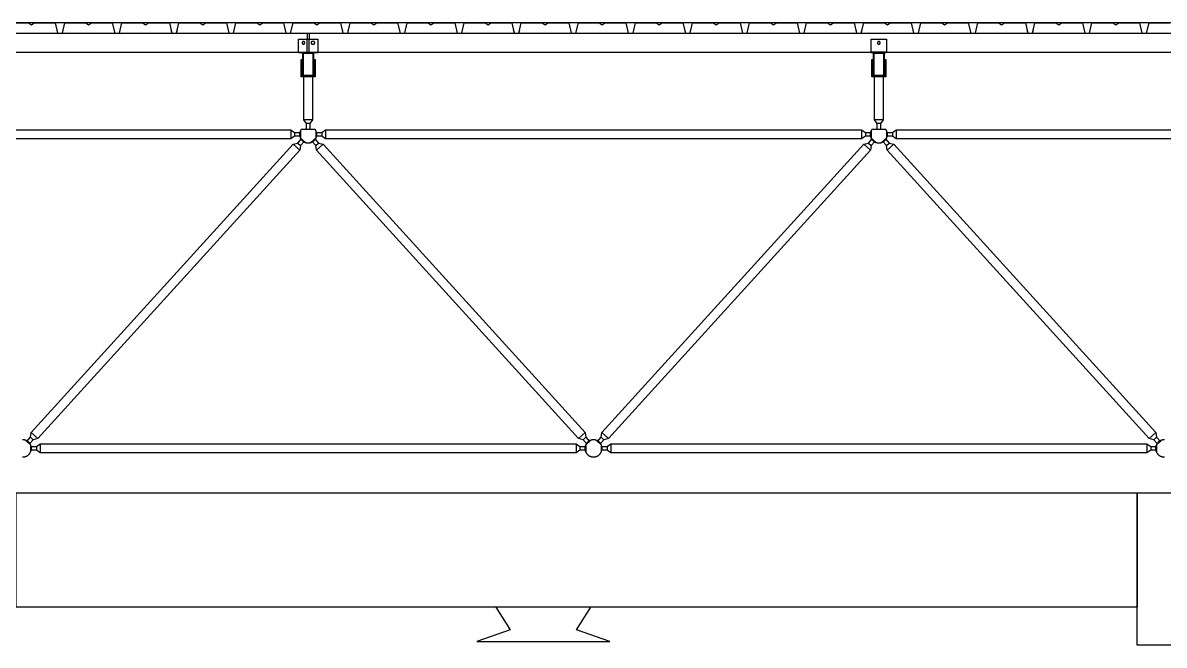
# Model space of a CAD drawing. Header units: centimetres. Extents: x 26200 to 152500, y -600 to 9300.
# Drawn here: x 138765 to 139365, y 1720 to 2047 of the extents above; entities that cross this region are included whole.
import ezdxf

# ---------------------------------------------------------------- set-up
doc = ezdxf.new("R2010")
doc.units = ezdxf.units.CM
doc.layers.add('ROTAS-KESIT-KANAL-UFLEME', color=20, linetype='Continuous')
doc.layers.add('ROTAS-MIMARI-KESIT', color=8, linetype='Continuous')

msp = doc.modelspace()

# ---------------------------------------------------------------- linework, layer by layer
at = {"layer": 'ROTAS-KESIT-KANAL-UFLEME'}
for points in [[(138761.2, 1800), (139350.43, 1800), (139350.43, 1740), (138761.2, 1740)], [(139350.43, 1800), (139972.3, 1800), (139972.3, 1720), (139350.43, 1720)]]:
    msp.add_lwpolyline(points, close=True, dxfattribs=at)
msp.add_lwpolyline([(139013.31, 1740), (139020.81, 1728), (139003.31, 1722), (139073.31, 1722), (139055.81, 1728), (139063.31, 1740)], dxfattribs=at)
at = {"layer": 'ROTAS-MIMARI-KESIT'}
for points in [[(147194.7, 2046.99), (129122.2, 2046.99)], [(138756.74, 2046.99), (138767.74, 2046.99), (138769.24, 2045.99), (138770.74, 2046.99), (138781.74, 2046.99), (138782.99, 2041.49), (138785.49, 2041.49), (138786.74, 2046.99), (138797.74, 2046.99), (138799.24, 2045.99), (138800.74, 2046.99), (138811.74, 2046.99), (138812.99, 2041.49), (138815.49, 2041.49), (138816.74, 2046.99), (138827.74, 2046.99), (138829.24, 2045.99), (138830.74, 2046.99), (138841.74, 2046.99), (138842.99, 2041.49), (138845.49, 2041.49), (138845.93, 2043.44)], [(138842.54, 2043.44), (138842.99, 2041.49), (138845.49, 2041.49), (138846.74, 2046.99), (138857.74, 2046.99), (138859.24, 2045.99), (138860.74, 2046.99), (138871.74, 2046.99), (138872.99, 2041.49), (138875.49, 2041.49), (138876.74, 2046.99), (138887.74, 2046.99), (138889.24, 2045.99), (138890.74, 2046.99), (138901.74, 2046.99), (138902.99, 2041.49), (138905.49, 2041.49), (138906.74, 2046.99), (138917.74, 2046.99), (138919.24, 2045.99), (138920.74, 2046.99), (138931.74, 2046.99), (138932.99, 2041.49), (138935.49, 2041.49), (138935.93, 2043.44)], [(138932.54, 2043.44), (138932.99, 2041.49), (138935.49, 2041.49), (138936.74, 2046.99), (138947.74, 2046.99), (138949.24, 2045.99), (138950.74, 2046.99), (138961.74, 2046.99), (138962.99, 2041.49), (138965.49, 2041.49), (138966.74, 2046.99), (138977.74, 2046.99), (138979.24, 2045.99), (138980.74, 2046.99), (138991.74, 2046.99), (138992.99, 2041.49), (138995.49, 2041.49), (138996.74, 2046.99), (139007.74, 2046.99), (139009.24, 2045.99), (139010.74, 2046.99), (139021.74, 2046.99), (139022.99, 2041.49), (139025.49, 2041.49), (139025.93, 2043.44)], [(139022.54, 2043.44), (139022.99, 2041.49), (139025.49, 2041.49), (139026.74, 2046.99), (139037.74, 2046.99), (139039.24, 2045.99), (139040.74, 2046.99), (139051.74, 2046.99), (139052.99, 2041.49), (139055.49, 2041.49), (139056.74, 2046.99), (139067.74, 2046.99), (139069.24, 2045.99), (139070.74, 2046.99), (139081.74, 2046.99), (139082.99, 2041.49), (139085.49, 2041.49), (139086.74, 2046.99), (139097.74, 2046.99), (139099.24, 2045.99), (139100.74, 2046.99), (139111.74, 2046.99), (139112.99, 2041.49), (139115.49, 2041.49), (139115.93, 2043.44)], [(139112.54, 2043.44), (139112.99, 2041.49), (139115.49, 2041.49), (139116.74, 2046.99), (139127.74, 2046.99), (139129.24, 2045.99), (139130.74, 2046.99), (139141.74, 2046.99), (139142.99, 2041.49), (139145.49, 2041.49), (139146.74, 2046.99), (139157.74, 2046.99), (139159.24, 2045.99), (139160.74, 2046.99), (139171.74, 2046.99), (139172.99, 2041.49), (139175.49, 2041.49), (139176.74, 2046.99), (139187.74, 2046.99), (139189.24, 2045.99), (139190.74, 2046.99), (139201.74, 2046.99), (139202.99, 2041.49), (139205.49, 2041.49), (139205.93, 2043.44)], [(139202.54, 2043.44), (139202.99, 2041.49), (139205.49, 2041.49), (139206.74, 2046.99), (139217.74, 2046.99), (139219.24, 2045.99), (139220.74, 2046.99), (139231.74, 2046.99), (139232.99, 2041.49), (139235.49, 2041.49), (139236.74, 2046.99), (139247.74, 2046.99), (139249.24, 2045.99), (139250.74, 2046.99), (139261.74, 2046.99), (139262.99, 2041.49), (139265.49, 2041.49), (139266.74, 2046.99), (139277.74, 2046.99), (139279.24, 2045.99), (139280.74, 2046.99), (139291.74, 2046.99), (139292.99, 2041.49), (139295.49, 2041.49), (139295.93, 2043.44)], [(139292.54, 2043.44), (139292.99, 2041.49), (139295.49, 2041.49), (139296.74, 2046.99), (139307.74, 2046.99), (139309.24, 2045.99), (139310.74, 2046.99), (139321.74, 2046.99), (139322.99, 2041.49), (139325.49, 2041.49), (139326.74, 2046.99), (139337.74, 2046.99), (139339.24, 2045.99), (139340.74, 2046.99), (139351.74, 2046.99), (139352.99, 2041.49), (139355.49, 2041.49), (139356.74, 2046.99), (139367.74, 2046.99)], [(138119.7, 2041.49), (147187.2, 2041.49)], [(138914.2, 2041.49), (138914.2, 2038.49)], [(138915.2, 2041.49), (138915.2, 2038.49)], [(138914.2, 2031.49), (138914.2, 2038.49)], [(138915.2, 2031.49), (138915.2, 2038.49)], [(138916.9, 2037.19), (138916.88, 2037.19), (138916.87, 2037.19), (138916.85, 2037.18), (138916.83, 2037.18), (138916.82, 2037.18), (138916.8, 2037.18), (138916.79, 2037.18), (138916.77, 2037.17), (138916.75, 2037.17), (138916.74, 2037.17), (138916.72, 2037.16), (138916.7, 2037.16), (138916.69, 2037.15), (138916.67, 2037.15), (138916.66, 2037.14), (138916.64, 2037.14), (138916.62, 2037.13), (138916.61, 2037.12), (138916.59, 2037.12), (138916.58, 2037.11), (138916.56, 2037.1), (138916.54, 2037.09), (138916.53, 2037.08), (138916.51, 2037.07), (138916.5, 2037.06), (138916.48, 2037.05), (138916.47, 2037.04), (138916.46, 2037.03), (138916.44, 2037.02), (138916.43, 2037.01), (138916.42, 2036.99), (138916.4, 2036.98), (138916.39, 2036.97), (138916.38, 2036.96), (138916.37, 2036.94), (138916.35, 2036.93), (138916.34, 2036.91), (138916.33, 2036.9), (138916.32, 2036.88), (138916.31, 2036.87), (138916.3, 2036.85), (138916.29, 2036.84), (138916.28, 2036.82), (138916.28, 2036.81), (138916.27, 2036.79), (138916.26, 2036.78), (138916.25, 2036.76), (138916.25, 2036.74), (138916.24, 2036.73), (138916.23, 2036.71), (138916.23, 2036.7), (138916.22, 2036.68), (138916.22, 2036.66), (138916.22, 2036.65), (138916.21, 2036.63), (138916.21, 2036.61), (138916.21, 2036.6), (138916.2, 2036.58), (138916.2, 2036.57), (138916.2, 2036.55), (138916.2, 2036.53), (138916.2, 2036.52), (138916.2, 2036.5), (138916.2, 2036.49), (138916.2, 2036.47), (138916.2, 2036.46), (138916.2, 2036.44), (138916.2, 2036.42), (138916.2, 2036.41), (138916.2, 2036.39), (138916.21, 2036.38), (138916.21, 2036.36), (138916.21, 2036.34), (138916.22, 2036.33), (138916.22, 2036.31), (138916.22, 2036.29), (138916.23, 2036.28), (138916.23, 2036.26), (138916.24, 2036.25), (138916.25, 2036.23), (138916.25, 2036.21), (138916.26, 2036.2), (138916.27, 2036.18), (138916.28, 2036.16), (138916.28, 2036.15), (138916.29, 2036.13), (138916.3, 2036.12), (138916.31, 2036.1), (138916.32, 2036.09), (138916.33, 2036.07), (138916.34, 2036.06), (138916.35, 2036.05), (138916.37, 2036.03), (138916.38, 2036.02), (138916.39, 2036), (138916.4, 2035.99), (138916.42, 2035.98), (138916.43, 2035.97), (138916.44, 2035.95), (138916.46, 2035.94), (138916.47, 2035.93), (138916.48, 2035.92), (138916.5, 2035.91), (138916.51, 2035.9), (138916.53, 2035.89), (138916.54, 2035.88), (138916.56, 2035.87), (138916.58, 2035.86), (138916.59, 2035.86), (138916.61, 2035.85), (138916.62, 2035.84), (138916.64, 2035.84), (138916.66, 2035.83), (138916.67, 2035.82), (138916.69, 2035.82), (138916.7, 2035.81), (138916.72, 2035.81), (138916.74, 2035.81), (138916.75, 2035.8), (138916.77, 2035.8), (138916.79, 2035.8), (138916.8, 2035.79), (138916.82, 2035.79), (138916.83, 2035.79), (138916.85, 2035.79), (138916.87, 2035.79), (138916.88, 2035.79), (138916.9, 2035.79)], [(138917.5, 2037.19), (138916.9, 2037.19)], [(138917.5, 2035.79), (138916.9, 2035.79)], [(138917.5, 2035.79), (138917.51, 2035.79), (138917.53, 2035.79), (138917.54, 2035.79), (138917.56, 2035.79), (138917.58, 2035.79), (138917.59, 2035.79), (138917.61, 2035.8), (138917.62, 2035.8), (138917.64, 2035.8), (138917.66, 2035.81), (138917.67, 2035.81), (138917.69, 2035.81), (138917.71, 2035.82), (138917.72, 2035.82), (138917.74, 2035.83), (138917.76, 2035.84), (138917.77, 2035.84), (138917.79, 2035.85), (138917.8, 2035.86), (138917.82, 2035.86), (138917.83, 2035.87), (138917.85, 2035.88), (138917.87, 2035.89), (138917.88, 2035.9), (138917.9, 2035.91), (138917.91, 2035.92), (138917.92, 2035.93), (138917.94, 2035.94), (138917.95, 2035.95), (138917.97, 2035.97), (138917.98, 2035.98), (138917.99, 2035.99), (138918.01, 2036), (138918.02, 2036.02), (138918.03, 2036.03), (138918.04, 2036.05), (138918.05, 2036.06), (138918.06, 2036.07), (138918.07, 2036.09), (138918.08, 2036.1), (138918.09, 2036.12), (138918.1, 2036.13), (138918.11, 2036.15), (138918.12, 2036.16), (138918.13, 2036.18), (138918.13, 2036.2), (138918.14, 2036.21), (138918.15, 2036.23), (138918.15, 2036.25), (138918.16, 2036.26), (138918.17, 2036.28), (138918.17, 2036.29), (138918.17, 2036.31), (138918.18, 2036.33), (138918.18, 2036.34), (138918.19, 2036.36), (138918.19, 2036.38), (138918.19, 2036.39), (138918.19, 2036.41), (138918.19, 2036.42), (138918.2, 2036.44), (138918.2, 2036.46), (138918.2, 2036.47), (138918.2, 2036.49), (138918.2, 2036.5), (138918.2, 2036.52), (138918.2, 2036.53), (138918.19, 2036.55), (138918.19, 2036.57), (138918.19, 2036.58), (138918.19, 2036.6), (138918.19, 2036.61), (138918.18, 2036.63), (138918.18, 2036.65), (138918.17, 2036.66), (138918.17, 2036.68), (138918.17, 2036.7), (138918.16, 2036.71), (138918.15, 2036.73), (138918.15, 2036.74), (138918.14, 2036.76), (138918.13, 2036.78), (138918.13, 2036.79), (138918.12, 2036.81), (138918.11, 2036.82), (138918.1, 2036.84), (138918.09, 2036.85), (138918.08, 2036.87), (138918.07, 2036.88), (138918.06, 2036.9), (138918.05, 2036.91), (138918.04, 2036.93), (138918.03, 2036.94), (138918.02, 2036.96), (138918.01, 2036.97), (138917.99, 2036.98), (138917.98, 2036.99), (138917.97, 2037.01), (138917.95, 2037.02), (138917.94, 2037.03), (138917.92, 2037.04), (138917.91, 2037.05), (138917.9, 2037.06), (138917.88, 2037.07), (138917.87, 2037.08), (138917.85, 2037.09), (138917.83, 2037.1), (138917.82, 2037.11), (138917.8, 2037.12), (138917.79, 2037.12), (138917.77, 2037.13), (138917.76, 2037.14), (138917.74, 2037.14), (138917.72, 2037.15), (138917.71, 2037.15), (138917.69, 2037.16), (138917.67, 2037.16), (138917.66, 2037.17), (138917.64, 2037.17), (138917.62, 2037.17), (138917.61, 2037.18), (138917.59, 2037.18), (138917.58, 2037.18), (138917.56, 2037.18), (138917.54, 2037.18), (138917.53, 2037.19), (138917.51, 2037.19), (138917.5, 2037.19)], [(138119.7, 2031.49), (147187.2, 2031.49)], [(138909.7, 2031.49), (138919.7, 2031.49)], [(138917.7, 2019.19), (138917.7, 2031.19), (138911.7, 2031.19), (138911.7, 2019.19)], [(139218.7, 2031.49), (139210.7, 2031.49)], [(139217.7, 2019.19), (139217.7, 2031.19), (139211.7, 2031.19), (139211.7, 2019.19)], [(138911.1, 2025.89), (138911.6, 2025.89)], [(138911.1, 2024.49), (138911.6, 2024.49)], [(138917.8, 2025.89), (138918.3, 2025.89)], [(138917.8, 2024.49), (138918.3, 2024.49)], [(139211.1, 2025.89), (139211.6, 2025.89)], [(139211.1, 2024.49), (139211.6, 2024.49)], [(139217.8, 2025.89), (139218.3, 2025.89)], [(139217.8, 2024.49), (139218.3, 2024.49)], [(138912.28, 2018.69), (138912.28, 1996.09), (138913.7, 1994.09), (138913.7, 1991.09)], [(138915.7, 1991.09), (138915.7, 1994.09), (138917.11, 1996.09), (138917.11, 2018.69)], [(139212.28, 2018.69), (139212.28, 1996.09), (139213.7, 1994.09), (139213.7, 1991.09)], [(139215.7, 1991.09), (139215.7, 1994.09), (139217.11, 1996.09), (139217.11, 2018.69)], [(138917.11, 1996.09), (138912.28, 1996.09)], [(138915.7, 1994.09), (138913.7, 1994.09)], [(139217.11, 1996.09), (139212.28, 1996.09)], [(139215.7, 1994.09), (139213.7, 1994.09)], [(138618.8, 1989.39), (138621.8, 1989.39), (138623.8, 1990.8), (138905.6, 1990.8), (138907.6, 1989.39), (138910.6, 1989.39)], [(138910.6, 1987.39), (138907.6, 1987.39), (138905.6, 1985.97), (138623.8, 1985.97), (138621.8, 1987.39), (138618.8, 1987.39)], [(138905.6, 1990.8), (138905.6, 1985.97)], [(138907.6, 1989.39), (138907.6, 1987.39)], [(138911.1, 1991.09), (138911.01, 1990.97), (138910.93, 1990.84), (138910.85, 1990.71), (138910.77, 1990.58), (138910.7, 1990.45), (138910.63, 1990.31), (138910.56, 1990.17), (138910.51, 1990.02), (138910.45, 1989.88), (138910.43, 1989.8), (138910.4, 1989.73), (138910.38, 1989.65), (138910.36, 1989.57), (138910.34, 1989.5), (138910.32, 1989.42), (138910.3, 1989.34), (138910.28, 1989.26), (138910.27, 1989.19), (138910.26, 1989.11), (138910.24, 1989.03), (138910.23, 1988.95), (138910.22, 1988.87), (138910.22, 1988.79), (138910.21, 1988.71), (138910.2, 1988.63), (138910.2, 1988.55), (138910.2, 1988.47), (138910.2, 1988.39), (138910.2, 1988.31), (138910.2, 1988.23), (138910.2, 1988.15), (138910.21, 1988.07), (138910.21, 1987.99), (138910.22, 1987.92), (138910.23, 1987.84), (138910.24, 1987.76), (138910.25, 1987.68), (138910.28, 1987.53), (138910.31, 1987.37), (138910.35, 1987.22), (138910.39, 1987.07), (138910.44, 1986.93), (138910.49, 1986.79), (138910.55, 1986.65), (138910.61, 1986.51), (138910.67, 1986.37), (138910.74, 1986.24), (138910.81, 1986.11), (138910.89, 1985.98), (138910.98, 1985.86), (138911.07, 1985.73), (138911.16, 1985.61), (138911.26, 1985.49), (138911.36, 1985.37), (138911.47, 1985.25), (138911.52, 1985.2), (138911.58, 1985.14), (138911.64, 1985.09), (138911.69, 1985.04), (138911.75, 1984.98), (138911.81, 1984.93), (138911.88, 1984.88), (138911.94, 1984.83), (138912, 1984.78), (138912.07, 1984.74), (138912.13, 1984.69), (138912.2, 1984.65), (138912.26, 1984.6), (138912.33, 1984.56), (138912.4, 1984.52), (138912.47, 1984.48), (138912.54, 1984.44), (138912.61, 1984.4), (138912.68, 1984.36), (138912.75, 1984.33), (138912.82, 1984.3), (138912.9, 1984.26), (138912.97, 1984.23), (138913.04, 1984.2), (138913.12, 1984.17), (138913.19, 1984.15), (138913.27, 1984.12), (138913.34, 1984.1), (138913.49, 1984.05), (138913.64, 1984.01), (138913.79, 1983.98), (138913.95, 1983.95), (138914.1, 1983.93), (138914.25, 1983.91), (138914.4, 1983.9), (138914.55, 1983.89), (138914.7, 1983.89), (138914.85, 1983.89), (138915, 1983.9), (138915.15, 1983.91), (138915.3, 1983.93), (138915.45, 1983.95), (138915.6, 1983.98), (138915.75, 1984.01), (138915.9, 1984.05), (138916.05, 1984.1), (138916.13, 1984.12), (138916.2, 1984.15), (138916.28, 1984.17), (138916.35, 1984.2), (138916.43, 1984.23), (138916.5, 1984.26), (138916.57, 1984.3), (138916.64, 1984.33), (138916.71, 1984.36), (138916.79, 1984.4), (138916.86, 1984.44), (138916.93, 1984.48), (138916.99, 1984.52), (138917.06, 1984.56), (138917.13, 1984.6), (138917.2, 1984.65), (138917.26, 1984.69), (138917.33, 1984.74), (138917.39, 1984.78), (138917.46, 1984.83), (138917.52, 1984.88), (138917.58, 1984.93), (138917.64, 1984.98), (138917.7, 1985.04), (138917.76, 1985.09), (138917.82, 1985.14), (138917.87, 1985.2), (138917.93, 1985.25), (138918.04, 1985.37), (138918.14, 1985.49), (138918.24, 1985.61), (138918.33, 1985.73), (138918.42, 1985.86), (138918.5, 1985.98), (138918.58, 1986.11), (138918.65, 1986.24), (138918.72, 1986.37), (138918.79, 1986.51), (138918.85, 1986.65), (138918.9, 1986.79), (138918.95, 1986.93), (138919, 1987.07), (138919.04, 1987.22), (138919.08, 1987.37), (138919.11, 1987.53), (138919.14, 1987.68), (138919.15, 1987.76), (138919.16, 1987.84), (138919.17, 1987.92), (138919.18, 1987.99), (138919.19, 1988.07), (138919.19, 1988.15), (138919.19, 1988.23), (138919.2, 1988.31), (138919.2, 1988.39), (138919.2, 1988.47), (138919.19, 1988.55), (138919.19, 1988.63), (138919.19, 1988.71), (138919.18, 1988.79), (138919.17, 1988.87), (138919.16, 1988.95), (138919.15, 1989.03), (138919.14, 1989.11), (138919.13, 1989.19), (138919.11, 1989.26), (138919.09, 1989.34), (138919.08, 1989.42), (138919.06, 1989.5), (138919.04, 1989.57), (138919.02, 1989.65), (138918.99, 1989.73), (138918.97, 1989.8), (138918.94, 1989.88), (138918.89, 1990.02), (138918.83, 1990.17), (138918.77, 1990.31), (138918.7, 1990.45), (138918.63, 1990.58), (138918.55, 1990.71), (138918.47, 1990.84), (138918.38, 1990.97), (138918.3, 1991.09)], [(138910.57, 1986.6), (138913.31, 1984.11)], [(138910.6, 1990.24), (138910.6, 1986.53)], [(138911.1, 1991.09), (138918.3, 1991.09)], [(138916.08, 1984.11), (138918.83, 1986.6)], [(138918.8, 1989.39), (138921.8, 1989.39), (138923.8, 1990.8), (139205.6, 1990.8), (139207.6, 1989.39), (139210.6, 1989.39)], [(138918.8, 1990.24), (138918.8, 1986.53)], [(139210.6, 1987.39), (139207.6, 1987.39), (139205.6, 1985.97), (138923.8, 1985.97), (138921.8, 1987.39), (138918.8, 1987.39)], [(138921.8, 1989.39), (138921.8, 1987.39)], [(138923.8, 1990.8), (138923.8, 1985.97)], [(139205.6, 1990.8), (139205.6, 1985.97)], [(139207.6, 1989.39), (139207.6, 1987.39)], [(139211.1, 1991.09), (139211.01, 1990.97), (139210.93, 1990.84), (139210.85, 1990.71), (139210.77, 1990.58), (139210.7, 1990.45), (139210.63, 1990.31), (139210.56, 1990.17), (139210.51, 1990.02), (139210.45, 1989.88), (139210.43, 1989.8), (139210.4, 1989.73), (139210.38, 1989.65), (139210.36, 1989.57), (139210.34, 1989.5), (139210.32, 1989.42), (139210.3, 1989.34), (139210.28, 1989.26), (139210.27, 1989.19), (139210.26, 1989.11), (139210.24, 1989.03), (139210.23, 1988.95), (139210.22, 1988.87), (139210.22, 1988.79), (139210.21, 1988.71), (139210.2, 1988.63), (139210.2, 1988.55), (139210.2, 1988.47), (139210.2, 1988.39), (139210.2, 1988.31), (139210.2, 1988.23), (139210.2, 1988.15), (139210.21, 1988.07), (139210.21, 1987.99), (139210.22, 1987.92), (139210.23, 1987.84), (139210.24, 1987.76), (139210.25, 1987.68), (139210.28, 1987.53), (139210.31, 1987.37), (139210.35, 1987.22), (139210.39, 1987.07), (139210.44, 1986.93), (139210.49, 1986.79), (139210.55, 1986.65), (139210.61, 1986.51), (139210.67, 1986.37), (139210.74, 1986.24), (139210.81, 1986.11), (139210.89, 1985.98), (139210.98, 1985.86), (139211.07, 1985.73), (139211.16, 1985.61), (139211.26, 1985.49), (139211.36, 1985.37), (139211.47, 1985.25), (139211.52, 1985.2), (139211.58, 1985.14), (139211.64, 1985.09), (139211.69, 1985.04), (139211.75, 1984.98), (139211.81, 1984.93), (139211.88, 1984.88), (139211.94, 1984.83), (139212, 1984.78), (139212.07, 1984.74), (139212.13, 1984.69), (139212.2, 1984.65), (139212.26, 1984.6), (139212.33, 1984.56), (139212.4, 1984.52), (139212.47, 1984.48), (139212.54, 1984.44), (139212.61, 1984.4), (139212.68, 1984.36), (139212.75, 1984.33), (139212.82, 1984.3), (139212.9, 1984.26), (139212.97, 1984.23), (139213.04, 1984.2), (139213.12, 1984.17), (139213.19, 1984.15), (139213.27, 1984.12), (139213.34, 1984.1), (139213.49, 1984.05), (139213.64, 1984.01), (139213.79, 1983.98), (139213.95, 1983.95), (139214.1, 1983.93), (139214.25, 1983.91), (139214.4, 1983.9), (139214.55, 1983.89), (139214.7, 1983.89), (139214.85, 1983.89), (139215, 1983.9), (139215.15, 1983.91), (139215.3, 1983.93), (139215.45, 1983.95), (139215.6, 1983.98), (139215.75, 1984.01), (139215.9, 1984.05), (139216.05, 1984.1), (139216.13, 1984.12), (139216.2, 1984.15), (139216.28, 1984.17), (139216.35, 1984.2), (139216.43, 1984.23), (139216.5, 1984.26), (139216.57, 1984.3), (139216.64, 1984.33), (139216.71, 1984.36), (139216.79, 1984.4), (139216.86, 1984.44), (139216.93, 1984.48), (139216.99, 1984.52), (139217.06, 1984.56), (139217.13, 1984.6), (139217.2, 1984.65), (139217.26, 1984.69), (139217.33, 1984.74), (139217.39, 1984.78), (139217.46, 1984.83), (139217.52, 1984.88), (139217.58, 1984.93), (139217.64, 1984.98), (139217.7, 1985.04), (139217.76, 1985.09), (139217.82, 1985.14), (139217.87, 1985.2), (139217.93, 1985.25), (139218.04, 1985.37), (139218.14, 1985.49), (139218.24, 1985.61), (139218.33, 1985.73), (139218.42, 1985.86), (139218.5, 1985.98), (139218.58, 1986.11), (139218.65, 1986.24), (139218.72, 1986.37), (139218.79, 1986.51), (139218.85, 1986.65), (139218.9, 1986.79), (139218.95, 1986.93), (139219, 1987.07), (139219.04, 1987.22), (139219.08, 1987.37), (139219.11, 1987.53), (139219.14, 1987.68), (139219.15, 1987.76), (139219.16, 1987.84), (139219.17, 1987.92), (139219.18, 1987.99), (139219.19, 1988.07), (139219.19, 1988.15), (139219.19, 1988.23), (139219.2, 1988.31), (139219.2, 1988.39), (139219.2, 1988.47), (139219.19, 1988.55), (139219.19, 1988.63), (139219.19, 1988.71), (139219.18, 1988.79), (139219.17, 1988.87), (139219.16, 1988.95), (139219.15, 1989.03), (139219.14, 1989.11), (139219.13, 1989.19), (139219.11, 1989.26), (139219.09, 1989.34), (139219.08, 1989.42), (139219.06, 1989.5), (139219.04, 1989.57), (139219.02, 1989.65), (139218.99, 1989.73), (139218.97, 1989.8), (139218.94, 1989.88), (139218.89, 1990.02), (139218.83, 1990.17), (139218.77, 1990.31), (139218.7, 1990.45), (139218.63, 1990.58), (139218.55, 1990.71), (139218.47, 1990.84), (139218.38, 1990.97), (139218.3, 1991.09)], [(139210.57, 1986.6), (139213.31, 1984.11)], [(139210.6, 1990.24), (139210.6, 1986.53)], [(139211.1, 1991.09), (139218.3, 1991.09)], [(139216.08, 1984.11), (139218.83, 1986.6)], [(139218.8, 1989.39), (139221.8, 1989.39), (139223.8, 1990.8), (139505.6, 1990.8), (139507.6, 1989.39), (139510.6, 1989.39)], [(139218.8, 1990.24), (139218.8, 1986.53)], [(139510.6, 1987.39), (139507.6, 1987.39), (139505.6, 1985.97), (139223.8, 1985.97), (139221.8, 1987.39), (139218.8, 1987.39)], [(139221.8, 1989.39), (139221.8, 1987.39)], [(139223.8, 1990.8), (139223.8, 1985.97)], [(138906.79, 1983.28), (138910.36, 1980.03)], [(138909.18, 1983.81), (138910.66, 1982.46)], [(138918.73, 1982.46), (138920.21, 1983.81)], [(138919.03, 1980.03), (138922.61, 1983.28)], [(139206.79, 1983.28), (139210.36, 1980.03)], [(139209.18, 1983.81), (139210.66, 1982.46)], [(139218.73, 1982.46), (139220.21, 1983.81)], [(139219.03, 1980.03), (139222.61, 1983.28)], [(138769.03, 1831.74), (138772.61, 1828.5)], [(139056.79, 1828.5), (139060.36, 1831.74)], [(139069.03, 1831.74), (139072.61, 1828.5)], [(139356.79, 1828.5), (139360.36, 1831.74)], [(138764.6, 1818.89), (138764.7, 1818.89), (138764.8, 1818.89), (138764.9, 1818.89), (138765, 1818.9), (138765.1, 1818.9), (138765.2, 1818.92), (138765.31, 1818.93), (138765.41, 1818.94), (138765.52, 1818.96), (138765.62, 1818.98), (138765.73, 1819.01), (138765.83, 1819.03), (138765.94, 1819.06), (138766.04, 1819.09), (138766.15, 1819.13), (138766.25, 1819.16), (138766.35, 1819.2), (138766.46, 1819.25), (138766.56, 1819.29), (138766.66, 1819.34), (138766.76, 1819.39), (138766.86, 1819.44), (138766.96, 1819.5), (138767.06, 1819.56), (138767.16, 1819.62), (138767.26, 1819.68), (138767.35, 1819.75), (138767.44, 1819.82), (138767.53, 1819.89), (138767.62, 1819.97), (138767.71, 1820.04), (138767.8, 1820.12), (138767.88, 1820.2), (138767.96, 1820.29), (138768.04, 1820.37), (138768.12, 1820.46), (138768.19, 1820.55), (138768.26, 1820.64), (138768.33, 1820.73), (138768.4, 1820.83), (138768.46, 1820.92), (138768.53, 1821.02), (138768.58, 1821.12), (138768.64, 1821.22), (138768.69, 1821.32), (138768.75, 1821.42), (138768.79, 1821.52), (138768.84, 1821.63), (138768.88, 1821.73), (138768.92, 1821.83), (138768.96, 1821.94), (138768.99, 1822.04), (138769.02, 1822.15), (138769.05, 1822.25), (138769.08, 1822.36), (138769.1, 1822.46), (138769.12, 1822.57), (138769.14, 1822.67), (138769.16, 1822.78), (138769.17, 1822.88), (138769.18, 1822.98), (138769.19, 1823.08), (138769.19, 1823.19), (138769.2, 1823.29), (138769.2, 1823.39), (138769.2, 1823.49), (138769.19, 1823.59), (138769.19, 1823.69), (138769.18, 1823.79), (138769.17, 1823.89), (138769.16, 1824), (138769.14, 1824.1), (138769.12, 1824.21), (138769.1, 1824.31), (138769.08, 1824.41), (138769.05, 1824.52), (138769.02, 1824.62), (138768.99, 1824.73), (138768.96, 1824.83), (138768.92, 1824.94), (138768.88, 1825.04), (138768.84, 1825.15), (138768.79, 1825.25), (138768.75, 1825.35), (138768.69, 1825.45), (138768.64, 1825.55), (138768.58, 1825.65), (138768.53, 1825.75), (138768.46, 1825.85), (138768.4, 1825.94), (138768.33, 1826.04), (138768.26, 1826.13), (138768.19, 1826.22), (138768.12, 1826.31), (138768.04, 1826.4), (138767.96, 1826.49), (138767.88, 1826.57), (138767.8, 1826.65), (138767.71, 1826.73), (138767.62, 1826.81), (138767.53, 1826.88), (138767.44, 1826.95), (138767.35, 1827.02), (138767.26, 1827.09), (138767.16, 1827.15), (138767.06, 1827.21), (138766.96, 1827.27), (138766.86, 1827.33), (138766.76, 1827.38), (138766.66, 1827.43), (138766.56, 1827.48), (138766.46, 1827.53), (138766.35, 1827.57), (138766.25, 1827.61), (138766.15, 1827.65), (138766.04, 1827.68), (138765.94, 1827.71), (138765.83, 1827.74), (138765.73, 1827.77), (138765.62, 1827.79), (138765.52, 1827.81), (138765.41, 1827.83), (138765.31, 1827.84), (138765.2, 1827.86), (138765.1, 1827.87), (138765, 1827.88), (138764.9, 1827.88), (138764.8, 1827.89), (138764.7, 1827.89), (138764.6, 1827.89)], [(138766.08, 1827.67), (138768.83, 1825.17)], [(138768.73, 1829.31), (138770.21, 1827.97)], [(138768.8, 1824.39), (138771.8, 1824.39), (138773.8, 1825.8), (139055.6, 1825.8), (139057.6, 1824.39), (139060.6, 1824.39)], [(138768.8, 1825.24), (138768.8, 1821.53)], [(138771.8, 1824.39), (138771.8, 1822.39)], [(138773.8, 1825.8), (138773.8, 1820.97)], [(139055.6, 1825.8), (139055.6, 1820.97)], [(139057.6, 1824.39), (139057.6, 1822.39)], [(139059.18, 1827.97), (139060.66, 1829.31)], [(139060.57, 1825.17), (139063.31, 1827.67)], [(139060.6, 1825.24), (139060.6, 1821.53)], [(139066.08, 1827.67), (139068.83, 1825.17)], [(139068.73, 1829.31), (139070.21, 1827.97)], [(139068.8, 1824.39), (139071.8, 1824.39), (139073.8, 1825.8), (139355.6, 1825.8), (139357.6, 1824.39), (139360.6, 1824.39)], [(139068.8, 1825.24), (139068.8, 1821.53)], [(139071.8, 1824.39), (139071.8, 1822.39)], [(139073.8, 1825.8), (139073.8, 1820.97)], [(139355.6, 1825.8), (139355.6, 1820.97)], [(139357.6, 1824.39), (139357.6, 1822.39)], [(139359.18, 1827.97), (139360.66, 1829.31)], [(139364.8, 1827.89), (139364.7, 1827.89), (139364.6, 1827.89), (139364.5, 1827.88), (139364.4, 1827.88), (139364.29, 1827.87), (139364.19, 1827.86), (139364.09, 1827.84), (139363.98, 1827.83), (139363.88, 1827.81), (139363.77, 1827.79), (139363.67, 1827.77), (139363.56, 1827.74), (139363.46, 1827.71), (139363.35, 1827.68), (139363.25, 1827.65), (139363.15, 1827.61), (139363.04, 1827.57), (139362.94, 1827.53), (139362.83, 1827.48), (139362.73, 1827.43), (139362.63, 1827.38), (139362.53, 1827.33), (139362.43, 1827.27), (139362.33, 1827.21), (139362.24, 1827.15), (139362.14, 1827.09), (139362.04, 1827.02), (139361.95, 1826.95), (139361.86, 1826.88), (139361.77, 1826.81), (139361.68, 1826.73), (139361.6, 1826.65), (139361.52, 1826.57), (139361.43, 1826.49), (139361.36, 1826.4), (139361.28, 1826.31), (139361.2, 1826.22), (139361.13, 1826.13), (139361.06, 1826.04), (139361, 1825.94), (139360.93, 1825.85), (139360.87, 1825.75), (139360.81, 1825.65), (139360.75, 1825.55), (139360.7, 1825.45), (139360.65, 1825.35), (139360.6, 1825.25), (139360.56, 1825.15), (139360.51, 1825.04), (139360.47, 1824.94), (139360.44, 1824.83), (139360.4, 1824.73), (139360.37, 1824.62), (139360.34, 1824.52), (139360.32, 1824.41), (139360.29, 1824.31), (139360.27, 1824.21), (139360.25, 1824.1), (139360.24, 1824), (139360.23, 1823.89), (139360.22, 1823.79), (139360.21, 1823.69), (139360.2, 1823.59), (139360.2, 1823.49), (139360.2, 1823.39), (139360.2, 1823.29), (139360.2, 1823.19), (139360.21, 1823.08), (139360.22, 1822.98), (139360.23, 1822.88), (139360.24, 1822.78), (139360.25, 1822.67), (139360.27, 1822.57), (139360.29, 1822.46), (139360.32, 1822.36), (139360.34, 1822.25), (139360.37, 1822.15), (139360.4, 1822.04), (139360.44, 1821.94), (139360.47, 1821.83), (139360.51, 1821.73), (139360.56, 1821.63), (139360.6, 1821.52), (139360.65, 1821.42), (139360.7, 1821.32), (139360.75, 1821.22), (139360.81, 1821.12), (139360.87, 1821.02), (139360.93, 1820.92), (139361, 1820.83), (139361.06, 1820.73), (139361.13, 1820.64), (139361.2, 1820.55), (139361.28, 1820.46), (139361.36, 1820.37), (139361.43, 1820.29), (139361.52, 1820.2), (139361.6, 1820.12), (139361.68, 1820.04), (139361.77, 1819.97), (139361.86, 1819.89), (139361.95, 1819.82), (139362.04, 1819.75), (139362.14, 1819.68), (139362.24, 1819.62), (139362.33, 1819.56), (139362.43, 1819.5), (139362.53, 1819.44), (139362.63, 1819.39), (139362.73, 1819.34), (139362.83, 1819.29), (139362.94, 1819.25), (139363.04, 1819.2), (139363.15, 1819.16), (139363.25, 1819.13), (139363.35, 1819.09), (139363.46, 1819.06), (139363.56, 1819.03), (139363.67, 1819.01), (139363.77, 1818.98), (139363.88, 1818.96), (139363.98, 1818.94), (139364.09, 1818.93), (139364.19, 1818.92), (139364.29, 1818.9), (139364.4, 1818.9), (139364.5, 1818.89), (139364.6, 1818.89), (139364.7, 1818.89), (139364.8, 1818.89)], [(139360.57, 1825.17), (139363.31, 1827.67)], [(139360.6, 1825.24), (139360.6, 1821.53)], [(139060.6, 1822.39), (139057.6, 1822.39), (139055.6, 1820.97), (138773.8, 1820.97), (138771.8, 1822.39), (138768.8, 1822.39)], [(139360.6, 1822.39), (139357.6, 1822.39), (139355.6, 1820.97), (139073.8, 1820.97), (139071.8, 1822.39), (139068.8, 1822.39)]]:
    msp.add_lwpolyline(points, dxfattribs=at)
for points in [[(138909.7, 2038.49), (138919.7, 2038.49), (138919.7, 2031.19), (138909.7, 2031.19)], [(138912.9, 2036.49), (138912.9, 2036.5), (138912.9, 2036.52), (138912.9, 2036.53), (138912.89, 2036.55), (138912.89, 2036.57), (138912.89, 2036.58), (138912.89, 2036.6), (138912.89, 2036.61), (138912.88, 2036.63), (138912.88, 2036.65), (138912.87, 2036.66), (138912.87, 2036.68), (138912.87, 2036.7), (138912.86, 2036.71), (138912.85, 2036.73), (138912.85, 2036.74), (138912.84, 2036.76), (138912.83, 2036.78), (138912.83, 2036.79), (138912.82, 2036.81), (138912.81, 2036.82), (138912.8, 2036.84), (138912.79, 2036.85), (138912.78, 2036.87), (138912.77, 2036.88), (138912.76, 2036.9), (138912.75, 2036.91), (138912.74, 2036.93), (138912.73, 2036.94), (138912.72, 2036.96), (138912.71, 2036.97), (138912.69, 2036.98), (138912.68, 2036.99), (138912.67, 2037.01), (138912.65, 2037.02), (138912.64, 2037.03), (138912.62, 2037.04), (138912.61, 2037.05), (138912.6, 2037.06), (138912.58, 2037.07), (138912.57, 2037.08), (138912.55, 2037.09), (138912.53, 2037.1), (138912.52, 2037.11), (138912.5, 2037.12), (138912.49, 2037.12), (138912.47, 2037.13), (138912.46, 2037.14), (138912.44, 2037.14), (138912.42, 2037.15), (138912.41, 2037.15), (138912.39, 2037.16), (138912.37, 2037.16), (138912.36, 2037.17), (138912.34, 2037.17), (138912.32, 2037.17), (138912.31, 2037.18), (138912.29, 2037.18), (138912.28, 2037.18), (138912.26, 2037.18), (138912.24, 2037.18), (138912.23, 2037.19), (138912.21, 2037.19), (138912.2, 2037.19), (138912.18, 2037.19), (138912.17, 2037.19), (138912.15, 2037.18), (138912.13, 2037.18), (138912.12, 2037.18), (138912.1, 2037.18), (138912.09, 2037.18), (138912.07, 2037.17), (138912.05, 2037.17), (138912.04, 2037.17), (138912.02, 2037.16), (138912, 2037.16), (138911.99, 2037.15), (138911.97, 2037.15), (138911.96, 2037.14), (138911.94, 2037.14), (138911.92, 2037.13), (138911.91, 2037.12), (138911.89, 2037.12), (138911.88, 2037.11), (138911.86, 2037.1), (138911.84, 2037.09), (138911.83, 2037.08), (138911.81, 2037.07), (138911.8, 2037.06), (138911.78, 2037.05), (138911.77, 2037.04), (138911.76, 2037.03), (138911.74, 2037.02), (138911.73, 2037.01), (138911.72, 2036.99), (138911.7, 2036.98), (138911.69, 2036.97), (138911.68, 2036.96), (138911.67, 2036.94), (138911.65, 2036.93), (138911.64, 2036.91), (138911.63, 2036.9), (138911.62, 2036.88), (138911.61, 2036.87), (138911.6, 2036.85), (138911.59, 2036.84), (138911.58, 2036.82), (138911.58, 2036.81), (138911.57, 2036.79), (138911.56, 2036.78), (138911.55, 2036.76), (138911.55, 2036.74), (138911.54, 2036.73), (138911.53, 2036.71), (138911.53, 2036.7), (138911.52, 2036.68), (138911.52, 2036.66), (138911.52, 2036.65), (138911.51, 2036.63), (138911.51, 2036.61), (138911.51, 2036.6), (138911.5, 2036.58), (138911.5, 2036.57), (138911.5, 2036.55), (138911.5, 2036.53), (138911.5, 2036.52), (138911.5, 2036.5), (138911.5, 2036.49), (138911.5, 2036.47), (138911.5, 2036.46), (138911.5, 2036.44), (138911.5, 2036.42), (138911.5, 2036.41), (138911.5, 2036.39), (138911.51, 2036.38), (138911.51, 2036.36), (138911.51, 2036.34), (138911.52, 2036.33), (138911.52, 2036.31), (138911.52, 2036.29), (138911.53, 2036.28), (138911.53, 2036.26), (138911.54, 2036.25), (138911.55, 2036.23), (138911.55, 2036.21), (138911.56, 2036.2), (138911.57, 2036.18), (138911.58, 2036.16), (138911.58, 2036.15), (138911.59, 2036.13), (138911.6, 2036.12), (138911.61, 2036.1), (138911.62, 2036.09), (138911.63, 2036.07), (138911.64, 2036.06), (138911.65, 2036.05), (138911.67, 2036.03), (138911.68, 2036.02), (138911.69, 2036), (138911.7, 2035.99), (138911.72, 2035.98), (138911.73, 2035.97), (138911.74, 2035.95), (138911.76, 2035.94), (138911.77, 2035.93), (138911.78, 2035.92), (138911.8, 2035.91), (138911.81, 2035.9), (138911.83, 2035.89), (138911.84, 2035.88), (138911.86, 2035.87), (138911.88, 2035.86), (138911.89, 2035.86), (138911.91, 2035.85), (138911.92, 2035.84), (138911.94, 2035.84), (138911.96, 2035.83), (138911.97, 2035.82), (138911.99, 2035.82), (138912, 2035.81), (138912.02, 2035.81), (138912.04, 2035.81), (138912.05, 2035.8), (138912.07, 2035.8), (138912.09, 2035.8), (138912.1, 2035.79), (138912.12, 2035.79), (138912.13, 2035.79), (138912.15, 2035.79), (138912.17, 2035.79), (138912.18, 2035.79), (138912.2, 2035.79), (138912.21, 2035.79), (138912.23, 2035.79), (138912.24, 2035.79), (138912.26, 2035.79), (138912.28, 2035.79), (138912.29, 2035.79), (138912.31, 2035.8), (138912.32, 2035.8), (138912.34, 2035.8), (138912.36, 2035.81), (138912.37, 2035.81), (138912.39, 2035.81), (138912.41, 2035.82), (138912.42, 2035.82), (138912.44, 2035.83), (138912.46, 2035.84), (138912.47, 2035.84), (138912.49, 2035.85), (138912.5, 2035.86), (138912.52, 2035.86), (138912.53, 2035.87), (138912.55, 2035.88), (138912.57, 2035.89), (138912.58, 2035.9), (138912.6, 2035.91), (138912.61, 2035.92), (138912.62, 2035.93), (138912.64, 2035.94), (138912.65, 2035.95), (138912.67, 2035.97), (138912.68, 2035.98), (138912.69, 2035.99), (138912.71, 2036), (138912.72, 2036.02), (138912.73, 2036.03), (138912.74, 2036.05), (138912.75, 2036.06), (138912.76, 2036.07), (138912.77, 2036.09), (138912.78, 2036.1), (138912.79, 2036.12), (138912.8, 2036.13), (138912.81, 2036.15), (138912.82, 2036.16), (138912.83, 2036.18), (138912.83, 2036.2), (138912.84, 2036.21), (138912.85, 2036.23), (138912.85, 2036.25), (138912.86, 2036.26), (138912.87, 2036.28), (138912.87, 2036.29), (138912.87, 2036.31), (138912.88, 2036.33), (138912.88, 2036.34), (138912.89, 2036.36), (138912.89, 2036.38), (138912.89, 2036.39), (138912.89, 2036.41), (138912.89, 2036.42), (138912.9, 2036.44), (138912.9, 2036.46), (138912.9, 2036.47)], [(139210.7, 2038.49), (139218.7, 2038.49), (139218.7, 2031.19), (139210.7, 2031.19)], [(139215.4, 2036.49), (139215.4, 2036.5), (139215.4, 2036.52), (139215.4, 2036.53), (139215.39, 2036.55), (139215.39, 2036.57), (139215.39, 2036.58), (139215.39, 2036.6), (139215.39, 2036.61), (139215.38, 2036.63), (139215.38, 2036.65), (139215.37, 2036.66), (139215.37, 2036.68), (139215.37, 2036.7), (139215.36, 2036.71), (139215.35, 2036.73), (139215.35, 2036.74), (139215.34, 2036.76), (139215.33, 2036.78), (139215.33, 2036.79), (139215.32, 2036.81), (139215.31, 2036.82), (139215.3, 2036.84), (139215.29, 2036.85), (139215.28, 2036.87), (139215.27, 2036.88), (139215.26, 2036.9), (139215.25, 2036.91), (139215.24, 2036.93), (139215.23, 2036.94), (139215.22, 2036.96), (139215.21, 2036.97), (139215.19, 2036.98), (139215.18, 2036.99), (139215.17, 2037.01), (139215.15, 2037.02), (139215.14, 2037.03), (139215.12, 2037.04), (139215.11, 2037.05), (139215.1, 2037.06), (139215.08, 2037.07), (139215.07, 2037.08), (139215.05, 2037.09), (139215.03, 2037.1), (139215.02, 2037.11), (139215, 2037.12), (139214.99, 2037.12), (139214.97, 2037.13), (139214.96, 2037.14), (139214.94, 2037.14), (139214.92, 2037.15), (139214.91, 2037.15), (139214.89, 2037.16), (139214.87, 2037.16), (139214.86, 2037.17), (139214.84, 2037.17), (139214.82, 2037.17), (139214.81, 2037.18), (139214.79, 2037.18), (139214.78, 2037.18), (139214.76, 2037.18), (139214.74, 2037.19), (139214.73, 2037.19), (139214.71, 2037.19), (139214.7, 2037.19), (139214.68, 2037.19), (139214.67, 2037.19), (139214.65, 2037.19), (139214.63, 2037.18), (139214.62, 2037.18), (139214.6, 2037.18), (139214.59, 2037.18), (139214.57, 2037.17), (139214.55, 2037.17), (139214.54, 2037.17), (139214.52, 2037.16), (139214.5, 2037.16), (139214.49, 2037.15), (139214.47, 2037.15), (139214.46, 2037.14), (139214.44, 2037.14), (139214.42, 2037.13), (139214.41, 2037.12), (139214.39, 2037.12), (139214.38, 2037.11), (139214.36, 2037.1), (139214.34, 2037.09), (139214.33, 2037.08), (139214.31, 2037.07), (139214.3, 2037.06), (139214.28, 2037.05), (139214.27, 2037.04), (139214.26, 2037.03), (139214.24, 2037.02), (139214.23, 2037.01), (139214.22, 2036.99), (139214.2, 2036.98), (139214.19, 2036.97), (139214.18, 2036.96), (139214.17, 2036.94), (139214.15, 2036.93), (139214.14, 2036.91), (139214.13, 2036.9), (139214.12, 2036.88), (139214.11, 2036.87), (139214.1, 2036.85), (139214.09, 2036.84), (139214.08, 2036.82), (139214.08, 2036.81), (139214.07, 2036.79), (139214.06, 2036.78), (139214.05, 2036.76), (139214.05, 2036.74), (139214.04, 2036.73), (139214.03, 2036.71), (139214.03, 2036.7), (139214.02, 2036.68), (139214.02, 2036.66), (139214.02, 2036.65), (139214.01, 2036.63), (139214.01, 2036.61), (139214.01, 2036.6), (139214, 2036.58), (139214, 2036.57), (139214, 2036.55), (139214, 2036.53), (139214, 2036.52), (139214, 2036.5), (139214, 2036.49), (139214, 2036.47), (139214, 2036.46), (139214, 2036.44), (139214, 2036.42), (139214, 2036.41), (139214, 2036.39), (139214.01, 2036.38), (139214.01, 2036.36), (139214.01, 2036.34), (139214.02, 2036.33), (139214.02, 2036.31), (139214.02, 2036.29), (139214.03, 2036.28), (139214.03, 2036.26), (139214.04, 2036.25), (139214.05, 2036.23), (139214.05, 2036.21), (139214.06, 2036.2), (139214.07, 2036.18), (139214.08, 2036.17), (139214.08, 2036.15), (139214.09, 2036.13), (139214.1, 2036.12), (139214.11, 2036.1), (139214.12, 2036.09), (139214.13, 2036.07), (139214.14, 2036.06), (139214.15, 2036.05), (139214.17, 2036.03), (139214.18, 2036.02), (139214.19, 2036), (139214.2, 2035.99), (139214.22, 2035.98), (139214.23, 2035.97), (139214.24, 2035.95), (139214.26, 2035.94), (139214.27, 2035.93), (139214.28, 2035.92), (139214.3, 2035.91), (139214.31, 2035.9), (139214.33, 2035.89), (139214.34, 2035.88), (139214.36, 2035.87), (139214.38, 2035.86), (139214.39, 2035.86), (139214.41, 2035.85), (139214.42, 2035.84), (139214.44, 2035.84), (139214.46, 2035.83), (139214.47, 2035.82), (139214.49, 2035.82), (139214.5, 2035.81), (139214.52, 2035.81), (139214.54, 2035.81), (139214.55, 2035.8), (139214.57, 2035.8), (139214.59, 2035.8), (139214.6, 2035.79), (139214.62, 2035.79), (139214.63, 2035.79), (139214.65, 2035.79), (139214.67, 2035.79), (139214.68, 2035.79), (139214.7, 2035.79), (139214.71, 2035.79), (139214.73, 2035.79), (139214.74, 2035.79), (139214.76, 2035.79), (139214.78, 2035.79), (139214.79, 2035.79), (139214.81, 2035.8), (139214.82, 2035.8), (139214.84, 2035.8), (139214.86, 2035.81), (139214.87, 2035.81), (139214.89, 2035.81), (139214.91, 2035.82), (139214.92, 2035.82), (139214.94, 2035.83), (139214.96, 2035.84), (139214.97, 2035.84), (139214.99, 2035.85), (139215, 2035.86), (139215.02, 2035.86), (139215.03, 2035.87), (139215.05, 2035.88), (139215.07, 2035.89), (139215.08, 2035.9), (139215.1, 2035.91), (139215.11, 2035.92), (139215.12, 2035.93), (139215.14, 2035.94), (139215.15, 2035.95), (139215.17, 2035.97), (139215.18, 2035.98), (139215.19, 2035.99), (139215.21, 2036), (139215.22, 2036.02), (139215.23, 2036.03), (139215.24, 2036.05), (139215.25, 2036.06), (139215.26, 2036.07), (139215.27, 2036.09), (139215.28, 2036.1), (139215.29, 2036.12), (139215.3, 2036.13), (139215.31, 2036.15), (139215.32, 2036.17), (139215.33, 2036.18), (139215.33, 2036.2), (139215.34, 2036.21), (139215.35, 2036.23), (139215.35, 2036.25), (139215.36, 2036.26), (139215.37, 2036.28), (139215.37, 2036.29), (139215.37, 2036.31), (139215.38, 2036.33), (139215.38, 2036.34), (139215.39, 2036.36), (139215.39, 2036.38), (139215.39, 2036.39), (139215.39, 2036.41), (139215.39, 2036.42), (139215.4, 2036.44), (139215.4, 2036.46), (139215.4, 2036.47)], [(138917.4, 2030.89), (138912, 2030.89), (138912, 2019.49), (138917.4, 2019.49)], [(139217.4, 2030.89), (139212, 2030.89), (139212, 2019.49), (139217.4, 2019.49)], [(138911.1, 2027.69), (138911.6, 2027.69), (138911.6, 2019.19), (138917.8, 2019.19), (138917.8, 2027.69), (138918.3, 2027.69), (138918.3, 2018.69), (138911.1, 2018.69)], [(139211.1, 2027.69), (139211.6, 2027.69), (139211.6, 2019.19), (139217.8, 2019.19), (139217.8, 2027.69), (139218.3, 2027.69), (139218.3, 2018.69), (139211.1, 2018.69)], [(138766.72, 1827.09), (138768.73, 1829.31), (138769.03, 1831.74), (138906.79, 1983.28), (138909.18, 1983.81), (138911.2, 1986.03), (138912.68, 1984.68), (138910.66, 1982.46), (138910.36, 1980.03), (138772.61, 1828.5), (138770.21, 1827.97), (138768.2, 1825.75)], [(139061.2, 1825.75), (139059.18, 1827.97), (139056.79, 1828.5), (138919.03, 1980.03), (138918.73, 1982.46), (138916.72, 1984.68), (138918.2, 1986.03), (138920.21, 1983.81), (138922.61, 1983.28), (139060.36, 1831.74), (139060.66, 1829.31), (139062.68, 1827.09)], [(139066.72, 1827.09), (139068.73, 1829.31), (139069.03, 1831.74), (139206.79, 1983.28), (139209.18, 1983.81), (139211.2, 1986.03), (139212.68, 1984.68), (139210.66, 1982.46), (139210.36, 1980.03), (139072.61, 1828.5), (139070.21, 1827.97), (139068.2, 1825.75)], [(139361.2, 1825.75), (139359.18, 1827.97), (139356.79, 1828.5), (139219.03, 1980.03), (139218.73, 1982.46), (139216.72, 1984.68), (139218.2, 1986.03), (139220.21, 1983.81), (139222.61, 1983.28), (139360.36, 1831.74), (139360.66, 1829.31), (139362.68, 1827.09)], [(139069.2, 1823.39), (139069.2, 1823.49), (139069.19, 1823.59), (139069.19, 1823.69), (139069.18, 1823.79), (139069.17, 1823.89), (139069.16, 1824), (139069.14, 1824.1), (139069.12, 1824.21), (139069.1, 1824.31), (139069.08, 1824.41), (139069.05, 1824.52), (139069.02, 1824.62), (139068.99, 1824.73), (139068.96, 1824.83), (139068.92, 1824.94), (139068.88, 1825.04), (139068.84, 1825.15), (139068.79, 1825.25), (139068.75, 1825.35), (139068.69, 1825.45), (139068.64, 1825.55), (139068.58, 1825.65), (139068.53, 1825.75), (139068.46, 1825.85), (139068.4, 1825.94), (139068.33, 1826.04), (139068.26, 1826.13), (139068.19, 1826.22), (139068.12, 1826.31), (139068.04, 1826.4), (139067.96, 1826.49), (139067.88, 1826.57), (139067.8, 1826.65), (139067.71, 1826.73), (139067.62, 1826.81), (139067.53, 1826.88), (139067.44, 1826.95), (139067.35, 1827.02), (139067.26, 1827.09), (139067.16, 1827.15), (139067.06, 1827.21), (139066.96, 1827.27), (139066.86, 1827.33), (139066.76, 1827.38), (139066.66, 1827.43), (139066.56, 1827.48), (139066.46, 1827.53), (139066.35, 1827.57), (139066.25, 1827.61), (139066.15, 1827.65), (139066.04, 1827.68), (139065.94, 1827.71), (139065.83, 1827.74), (139065.73, 1827.77), (139065.62, 1827.79), (139065.52, 1827.81), (139065.41, 1827.83), (139065.31, 1827.84), (139065.2, 1827.86), (139065.1, 1827.87), (139065, 1827.88), (139064.9, 1827.88), (139064.8, 1827.89), (139064.7, 1827.89), (139064.6, 1827.89), (139064.5, 1827.88), (139064.4, 1827.88), (139064.29, 1827.87), (139064.19, 1827.86), (139064.09, 1827.84), (139063.98, 1827.83), (139063.88, 1827.81), (139063.77, 1827.79), (139063.67, 1827.77), (139063.56, 1827.74), (139063.46, 1827.71), (139063.35, 1827.68), (139063.25, 1827.65), (139063.15, 1827.61), (139063.04, 1827.57), (139062.94, 1827.53), (139062.83, 1827.48), (139062.73, 1827.43), (139062.63, 1827.38), (139062.53, 1827.33), (139062.43, 1827.27), (139062.33, 1827.21), (139062.24, 1827.15), (139062.14, 1827.09), (139062.04, 1827.02), (139061.95, 1826.95), (139061.86, 1826.88), (139061.77, 1826.81), (139061.68, 1826.73), (139061.6, 1826.65), (139061.52, 1826.57), (139061.43, 1826.49), (139061.36, 1826.4), (139061.28, 1826.31), (139061.2, 1826.22), (139061.13, 1826.13), (139061.06, 1826.04), (139061, 1825.94), (139060.93, 1825.85), (139060.87, 1825.75), (139060.81, 1825.65), (139060.75, 1825.55), (139060.7, 1825.45), (139060.65, 1825.35), (139060.6, 1825.25), (139060.56, 1825.15), (139060.51, 1825.04), (139060.47, 1824.94), (139060.44, 1824.83), (139060.4, 1824.73), (139060.37, 1824.62), (139060.34, 1824.52), (139060.32, 1824.41), (139060.29, 1824.31), (139060.27, 1824.21), (139060.25, 1824.1), (139060.24, 1824), (139060.23, 1823.89), (139060.22, 1823.79), (139060.21, 1823.69), (139060.2, 1823.59), (139060.2, 1823.49), (139060.2, 1823.39), (139060.2, 1823.29), (139060.2, 1823.19), (139060.21, 1823.08), (139060.22, 1822.98), (139060.23, 1822.88), (139060.24, 1822.78), (139060.25, 1822.67), (139060.27, 1822.57), (139060.29, 1822.46), (139060.32, 1822.36), (139060.34, 1822.25), (139060.37, 1822.15), (139060.4, 1822.04), (139060.44, 1821.94), (139060.47, 1821.83), (139060.51, 1821.73), (139060.56, 1821.63), (139060.6, 1821.52), (139060.65, 1821.42), (139060.7, 1821.32), (139060.75, 1821.22), (139060.81, 1821.12), (139060.87, 1821.02), (139060.93, 1820.92), (139061, 1820.83), (139061.06, 1820.73), (139061.13, 1820.64), (139061.2, 1820.55), (139061.28, 1820.46), (139061.36, 1820.37), (139061.43, 1820.29), (139061.52, 1820.2), (139061.6, 1820.12), (139061.68, 1820.04), (139061.77, 1819.97), (139061.86, 1819.89), (139061.95, 1819.82), (139062.04, 1819.75), (139062.14, 1819.68), (139062.24, 1819.62), (139062.33, 1819.56), (139062.43, 1819.5), (139062.53, 1819.44), (139062.63, 1819.39), (139062.73, 1819.34), (139062.83, 1819.29), (139062.94, 1819.25), (139063.04, 1819.2), (139063.15, 1819.16), (139063.25, 1819.13), (139063.35, 1819.09), (139063.46, 1819.06), (139063.56, 1819.03), (139063.67, 1819.01), (139063.77, 1818.98), (139063.88, 1818.96), (139063.98, 1818.94), (139064.09, 1818.93), (139064.19, 1818.92), (139064.29, 1818.9), (139064.4, 1818.9), (139064.5, 1818.89), (139064.6, 1818.89), (139064.7, 1818.89), (139064.8, 1818.89), (139064.9, 1818.89), (139065, 1818.9), (139065.1, 1818.9), (139065.2, 1818.92), (139065.31, 1818.93), (139065.41, 1818.94), (139065.52, 1818.96), (139065.62, 1818.98), (139065.73, 1819.01), (139065.83, 1819.03), (139065.94, 1819.06), (139066.04, 1819.09), (139066.15, 1819.13), (139066.25, 1819.16), (139066.35, 1819.2), (139066.46, 1819.25), (139066.56, 1819.29), (139066.66, 1819.34), (139066.76, 1819.39), (139066.86, 1819.44), (139066.96, 1819.5), (139067.06, 1819.56), (139067.16, 1819.62), (139067.26, 1819.68), (139067.35, 1819.75), (139067.44, 1819.82), (139067.53, 1819.89), (139067.62, 1819.97), (139067.71, 1820.04), (139067.8, 1820.12), (139067.88, 1820.2), (139067.96, 1820.29), (139068.04, 1820.37), (139068.12, 1820.46), (139068.19, 1820.55), (139068.26, 1820.64), (139068.33, 1820.73), (139068.4, 1820.83), (139068.46, 1820.92), (139068.53, 1821.02), (139068.58, 1821.12), (139068.64, 1821.22), (139068.69, 1821.32), (139068.75, 1821.42), (139068.79, 1821.52), (139068.84, 1821.63), (139068.88, 1821.73), (139068.92, 1821.83), (139068.96, 1821.94), (139068.99, 1822.04), (139069.02, 1822.15), (139069.05, 1822.25), (139069.08, 1822.36), (139069.1, 1822.46), (139069.12, 1822.57), (139069.14, 1822.67), (139069.16, 1822.78), (139069.17, 1822.88), (139069.18, 1822.98), (139069.19, 1823.08), (139069.19, 1823.19), (139069.2, 1823.29)]]:
    msp.add_lwpolyline(points, close=True, dxfattribs=at)

doc.saveas('drawing.dxf')
